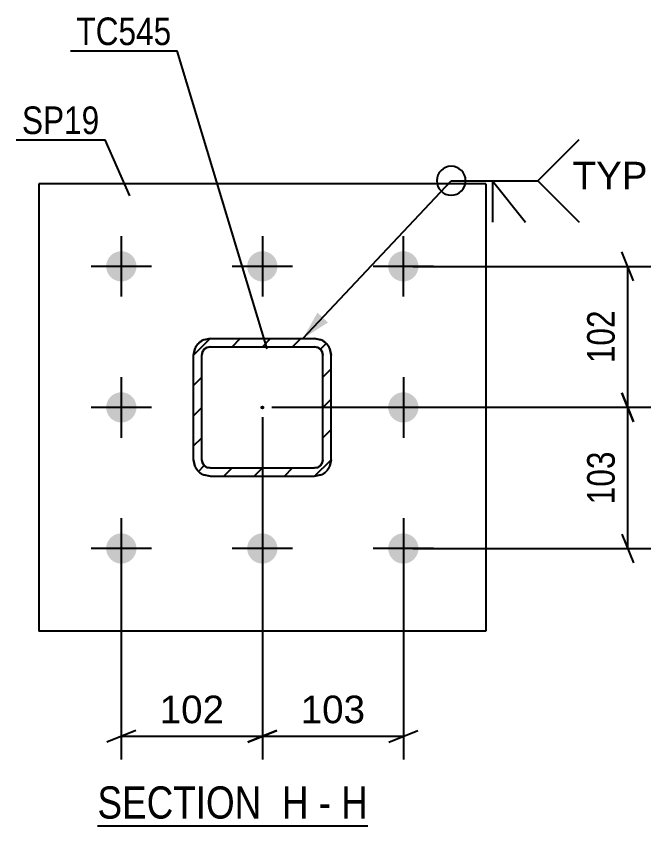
# Model space of a CAD drawing. Header units: millimetres. Extents: x -2250 to 594, y 0 to 1057.
# Drawn here: x -2038.9 to -1972.9, y 448.9 to 533 of the extents above; entities that cross this region are included whole.
import ezdxf

# ---------------------------------------------------------------- set-up
doc = ezdxf.new("R2010")
doc.units = ezdxf.units.MM
doc.linetypes.add('DXK_LINE_DOT2', pattern=[3.9198, 1.9599, -1.9599])
doc.linetypes.add('DXK_LINE_DOT3', pattern=[5.9187, 2.979, -0.9799, 0.9799, -0.9799])
doc.styles.add('Arial', font='ARIAL.TTF', dxfattribs={"height": 0.2})
doc.styles.add('Arial Narrow', font='ARIALN.TTF', dxfattribs={"height": 0.2})

# ---------------------------------------------------------------- blocks, each defined once
blk = doc.blocks.new('Unknown-761553754-17 - 1375')
at = {"color": 6, "linetype": 'Continuous'}
blk.add_line((-2030.407, 448.919), (-2002.336, 448.919), dxfattribs=at)
at = {"color": 0, "linetype": 'Continuous'}
for points in [[(-2012.298, 449.669), (-2012.298, 453.169), (-2030.407, 453.169), (-2030.407, 449.669)], [(-2008.48, 449.669), (-2008.48, 453.169), (-2011.248, 453.169), (-2011.248, 449.669)], [(-2006.155, 449.669), (-2006.155, 453.169), (-2007.43, 453.169), (-2007.43, 449.669)], [(-2002.336, 449.669), (-2002.336, 453.169), (-2005.105, 453.169), (-2005.105, 449.669)]]:
    blk.add_wipeout(points, dxfattribs=at)
at = {"color": 7, "linetype": 'Continuous', "style": 'Arial Narrow'}
for s, height, p in [('SECTION ', 3.3405, (-2030.407, 449.669)), ('H', 3.34, (-2011.248, 449.669)), ('H', 3.34, (-2005.105, 449.669)), ('-', 3.34, (-2007.43, 449.669))]:
    blk.add_text(s, height=height, dxfattribs=at).set_placement(p)
blk = doc.blocks.new('Part-761553754-1522 - 1375')
at = {"linetype": 'Continuous'}
h = blk.add_hatch(dxfattribs=at)
h.set_pattern_fill('', scale=0.7, style=0, pattern_type=0)
h.set_pattern_definition([(45, (-2018.7178, 499.4912), (-1.57154, 1.57154), [])])
h.paths.add_polyline_path([(-2007.861, 499.491), (-2018.718, 499.491), (-2019.374, 499.361), (-2019.93, 498.989), (-2020.302, 498.433), (-2020.432, 497.777), (-2020.432, 486.92), (-2020.301, 486.264), (-2019.93, 485.708), (-2019.374, 485.336), (-2018.718, 485.206), (-2007.86, 485.206), (-2007.204, 485.336), (-2006.648, 485.708), (-2006.277, 486.264), (-2006.146, 486.92), (-2006.146, 497.777), (-2006.277, 498.433), (-2006.648, 498.989), (-2007.205, 499.361)])
h.paths.add_polyline_path([(-2007.069, 498.105), (-2007.004, 497.777), (-2007.003, 486.92), (-2007.069, 486.592), (-2007.254, 486.314), (-2007.532, 486.128), (-2007.86, 486.063), (-2018.718, 486.063), (-2019.046, 486.128), (-2019.324, 486.314), (-2019.51, 486.592), (-2019.575, 486.92), (-2019.575, 497.777), (-2019.51, 498.105), (-2019.324, 498.383), (-2019.046, 498.569), (-2018.718, 498.634), (-2007.861, 498.634), (-2007.533, 498.569), (-2007.255, 498.383)])
blk.add_hatch(color=30, dxfattribs=at).paths.add_polyline_path([(-2013.289, 492.248, -1), (-2013.289, 492.448, -1)])
at = {"color": 7, "linetype": 'DXK_LINE_DOT2'}
for p, q in [((-2019.374, 499.361), (-2018.718, 499.491)), ((-2018.718, 499.491), (-2007.861, 499.491)), ((-2007.861, 499.491), (-2007.205, 499.361)), ((-2020.432, 497.777), (-2020.302, 498.433)), ((-2019.324, 498.383), (-2019.51, 498.105)), ((-2019.046, 498.569), (-2019.324, 498.383)), ((-2018.718, 498.634), (-2019.046, 498.569)), ((-2018.718, 498.634), (-2007.861, 498.634)), ((-2007.533, 498.569), (-2007.861, 498.634)), ((-2007.255, 498.383), (-2007.533, 498.569)), ((-2007.069, 498.105), (-2007.255, 498.383)), ((-2006.277, 498.433), (-2006.146, 497.777)), ((-2020.432, 486.92), (-2020.432, 497.777)), ((-2019.51, 498.105), (-2019.575, 497.777)), ((-2019.575, 486.92), (-2019.575, 497.777)), ((-2007.004, 497.777), (-2007.069, 498.105)), ((-2007.003, 486.92), (-2007.004, 497.777)), ((-2006.146, 486.92), (-2006.146, 497.777)), ((-2020.301, 486.264), (-2020.432, 486.92)), ((-2019.575, 486.92), (-2019.51, 486.592)), ((-2019.51, 486.592), (-2019.324, 486.314)), ((-2007.254, 486.314), (-2007.069, 486.592)), ((-2007.069, 486.592), (-2007.003, 486.92)), ((-2006.146, 486.92), (-2006.277, 486.264)), ((-2019.324, 486.314), (-2019.046, 486.128)), ((-2019.046, 486.128), (-2018.718, 486.063)), ((-2018.718, 486.063), (-2007.861, 486.063)), ((-2007.861, 486.063), (-2007.533, 486.128)), ((-2007.533, 486.128), (-2007.254, 486.314)), ((-2018.718, 485.205), (-2019.374, 485.336)), ((-2018.718, 485.205), (-2007.861, 485.206)), ((-2007.204, 485.336), (-2007.861, 485.206))]:
    blk.add_line(p, q, dxfattribs=at)
at = {"color": 2, "linetype": 'Continuous'}
for p, q in [((-2018.718, 499.491), (-2019.374, 499.361)), ((-2018.718, 499.491), (-2018.718, 499.491)), ((-2018.718, 499.491), (-2007.861, 499.491)), ((-2007.861, 499.491), (-2007.861, 499.491)), ((-2007.205, 499.361), (-2007.861, 499.491)), ((-2020.302, 498.433), (-2020.432, 497.777)), ((-2019.51, 498.105), (-2019.324, 498.383)), ((-2019.324, 498.383), (-2019.046, 498.569)), ((-2019.046, 498.569), (-2018.718, 498.634)), ((-2018.718, 498.634), (-2018.718, 498.634)), ((-2018.718, 498.634), (-2007.861, 498.634)), ((-2007.861, 498.634), (-2007.861, 498.634)), ((-2007.861, 498.634), (-2007.533, 498.569)), ((-2007.533, 498.569), (-2007.255, 498.383)), ((-2007.255, 498.383), (-2007.069, 498.105)), ((-2006.146, 497.777), (-2006.277, 498.433)), ((-2020.432, 497.777), (-2020.432, 497.777)), ((-2020.432, 486.92), (-2020.432, 497.777)), ((-2019.575, 497.777), (-2019.51, 498.105)), ((-2019.575, 497.777), (-2019.575, 497.777)), ((-2019.575, 486.92), (-2019.575, 497.777)), ((-2007.069, 498.105), (-2007.004, 497.777)), ((-2007.004, 497.777), (-2007.004, 497.777)), ((-2007.003, 486.92), (-2007.004, 497.777)), ((-2006.146, 497.777), (-2006.146, 497.777)), ((-2006.146, 486.92), (-2006.146, 497.777)), ((-2020.432, 486.92), (-2020.432, 486.92)), ((-2020.432, 486.92), (-2020.301, 486.264)), ((-2019.575, 486.92), (-2019.575, 486.92)), ((-2019.51, 486.592), (-2019.575, 486.92)), ((-2019.324, 486.314), (-2019.51, 486.592)), ((-2007.069, 486.592), (-2007.254, 486.314)), ((-2007.003, 486.92), (-2007.069, 486.592)), ((-2007.003, 486.92), (-2007.003, 486.92)), ((-2006.277, 486.264), (-2006.146, 486.92)), ((-2006.146, 486.92), (-2006.146, 486.92)), ((-2019.046, 486.128), (-2019.324, 486.314)), ((-2018.718, 486.063), (-2019.046, 486.128)), ((-2018.718, 486.063), (-2018.718, 486.063)), ((-2018.718, 486.063), (-2007.86, 486.063)), ((-2007.86, 486.063), (-2007.861, 486.063)), ((-2007.532, 486.128), (-2007.86, 486.063)), ((-2007.254, 486.314), (-2007.532, 486.128)), ((-2019.374, 485.336), (-2018.718, 485.206)), ((-2018.718, 485.206), (-2018.718, 485.205)), ((-2018.718, 485.206), (-2007.86, 485.206)), ((-2007.86, 485.206), (-2007.861, 485.206)), ((-2007.86, 485.206), (-2007.204, 485.336))]:
    blk.add_line(p, q, dxfattribs=at)
at = {"color": 7, "linetype": 'DXK_LINE_DOT3'}
blk.add_line((-2013.289, 492.348), (-2013.289, 492.348), dxfattribs=at)
at = {"color": 30, "linetype": 'DXK_LINE_DOT3'}
blk.add_line((-2013.289, 492.348), (-2013.289, 492.348), dxfattribs=at)
at = {"color": 30, "linetype": 'Continuous'}
blk.add_circle((-2013.289, 492.348), 0.1, dxfattribs=at)
at = {"color": 7, "linetype": 'DXK_LINE_DOT2'}
for centre, start, end in [((-2018.718, 497.777), 112.50083, 157.50083), ((-2007.861, 497.777), 22.50083, 67.50083), ((-2018.718, 486.92), 202.50083, 247.50083), ((-2007.861, 486.92), 292.50083, 337.50083)]:
    blk.add_arc(centre, 1.714, start, end, dxfattribs=at)
at = {"color": 2, "linetype": 'Continuous'}
for centre, start, end in [((-2018.718, 497.777), 112.50083, 157.50083), ((-2007.861, 497.777), 22.50083, 67.50083), ((-2018.718, 486.92), 202.50083, 247.50083), ((-2007.861, 486.92), 292.50083, 337.50083)]:
    blk.add_arc(centre, 1.714, start, end, dxfattribs=at)
blk = doc.blocks.new('Bolt-761553754-1602 - 1375')
at = {"linetype": 'Continuous'}
for points in [[(-2027.932, 505.42, -1), (-2027.932, 508.562, -1)], [(-2013.289, 505.42, -1), (-2013.289, 508.563, -1)], [(-1998.647, 505.42, -1), (-1998.647, 508.563, -1)], [(-2027.932, 490.777, -1), (-2027.932, 493.92, -1)], [(-1998.646, 490.777, -1), (-1998.646, 493.92, -1)], [(-2027.932, 476.134, -1), (-2027.932, 479.277, -1)], [(-2013.289, 476.134, -1), (-2013.289, 479.277, -1)], [(-1998.646, 476.134, -1), (-1998.646, 479.277, -1)]]:
    blk.add_hatch(color=1, dxfattribs=at).paths.add_polyline_path(points)
at = {"color": 1, "linetype": 'Continuous'}
for p, q in [((-2027.932, 510.134), (-2027.932, 503.848)), ((-2013.289, 510.134), (-2013.289, 503.848)), ((-1998.647, 510.134), (-1998.647, 503.849)), ((-2024.789, 506.991), (-2031.075, 506.991)), ((-2010.147, 506.991), (-2016.432, 506.991)), ((-1995.504, 506.992), (-2001.789, 506.991)), ((-2027.932, 495.491), (-2027.932, 489.205)), ((-1998.646, 495.491), (-1998.646, 489.206)), ((-2024.789, 492.348), (-2031.075, 492.348)), ((-1995.503, 492.349), (-2001.789, 492.349)), ((-2027.932, 480.848), (-2027.932, 474.562)), ((-2013.289, 480.848), (-2013.289, 474.563)), ((-1998.646, 480.849), (-1998.646, 474.563)), ((-2024.789, 477.705), (-2031.075, 477.705)), ((-2010.146, 477.706), (-2016.432, 477.706)), ((-1995.503, 477.706), (-2001.789, 477.706))]:
    blk.add_line(p, q, dxfattribs=at)
blk = doc.blocks.new('Part-761553754-1538 - 1375')
at = {"color": 2, "linetype": 'Continuous'}
for p, q in [((-1990.075, 515.563), (-2036.504, 515.562)), ((-2036.504, 515.562), (-2036.503, 469.134)), ((-1990.075, 515.563), (-1990.075, 469.134)), ((-1990.075, 469.134), (-2036.503, 469.134))]:
    blk.add_line(p, q, dxfattribs=at)
blk = doc.blocks.new('StraightDimension-761553754-1622 - 1375')
at = {"color": 7, "linetype": 'Continuous'}
for p, q in [((-1974.746, 490.868), (-1975.946, 493.868)), ((-2012.289, 492.368), (-1972.946, 492.368)), ((-1975.346, 477.706), (-1975.346, 492.368)), ((-1975.946, 479.206), (-1974.746, 476.206)), ((-1997.646, 477.706), (-1972.946, 477.706))]:
    blk.add_line(p, q, dxfattribs=at)
at = {"color": 0}
blk.add_wipeout([(-1976.096, 488.379), (-1980.296, 488.379), (-1980.296, 481.695), (-1976.096, 481.695)], dxfattribs=at)
at = {"color": 3, "style": 'Arial Narrow'}
blk.add_text('103', height=2.8633, rotation=90.00021, dxfattribs=at).set_placement((-1976.696, 482.295))
blk = doc.blocks.new('StraightDimension-761553754-1635 - 1375')
at = {"color": 7, "linetype": 'Continuous'}
for p, q in [((-1974.746, 505.492), (-1975.946, 508.492)), ((-1997.647, 506.992), (-1972.946, 506.992)), ((-1975.346, 492.368), (-1975.346, 506.992)), ((-1975.946, 493.868), (-1974.746, 490.868)), ((-2012.289, 492.368), (-1972.946, 492.368))]:
    blk.add_line(p, q, dxfattribs=at)
at = {"color": 0}
blk.add_wipeout([(-1976.096, 503.022), (-1980.296, 503.022), (-1980.296, 496.338), (-1976.096, 496.338)], dxfattribs=at)
at = {"color": 3, "style": 'Arial Narrow'}
blk.add_text('102', height=2.8633, rotation=90.00021, dxfattribs=at).set_placement((-1976.696, 496.938))
blk = doc.blocks.new('StraightDimension-761553754-1645 - 1375')
at = {"color": 7, "linetype": 'Continuous'}
for p, q in [((-2013.289, 491.348), (-2013.289, 455.817)), ((-2027.932, 476.705), (-2027.932, 455.817)), ((-2026.432, 458.817), (-2029.432, 457.617)), ((-2027.932, 458.217), (-2013.289, 458.217)), ((-2014.789, 457.617), (-2011.789, 458.817))]:
    blk.add_line(p, q, dxfattribs=at)
at = {"color": 0}
blk.add_wipeout([(-2016.675, 458.967), (-2016.675, 463.167), (-2024.546, 463.167), (-2024.546, 458.967)], dxfattribs=at)
at = {"color": 3, "style": 'Arial'}
blk.add_text('102', height=2.8652, dxfattribs=at).set_placement((-2023.946, 459.567))
blk = doc.blocks.new('StraightDimension-761553754-1656 - 1375')
at = {"color": 7, "linetype": 'Continuous'}
for p, q in [((-2013.289, 491.348), (-2013.289, 455.817)), ((-1998.646, 476.706), (-1998.646, 455.817)), ((-2011.789, 458.817), (-2014.789, 457.617)), ((-2013.289, 458.217), (-1998.646, 458.217)), ((-2000.146, 457.617), (-1997.146, 458.817))]:
    blk.add_line(p, q, dxfattribs=at)
at = {"color": 0}
blk.add_wipeout([(-2002.032, 458.967), (-2002.032, 463.167), (-2009.903, 463.167), (-2009.903, 458.967)], dxfattribs=at)
at = {"color": 3, "style": 'Arial'}
blk.add_text('103', height=2.8652, dxfattribs=at).set_placement((-2009.303, 459.567))
blk = doc.blocks.new('Mark-761553754-1534 - 1375')
at = {"color": 30, "linetype": 'Continuous'}
for p in [(-2038.851, 520.123), (-2027.041, 514.302)]:
    blk.add_line(p, (-2029.612, 520.123), dxfattribs=at)
at = {"color": 0}
blk.add_wipeout([(-2030.212, 520.723), (-2030.212, 523.723), (-2038.251, 523.723), (-2038.251, 520.723)], dxfattribs=at)
blk.add_wipeout([(-2030.212, 520.723), (-2030.212, 523.723), (-2038.251, 523.723), (-2038.251, 520.723)], dxfattribs=at)
at = {"color": 3, "style": 'Arial Narrow'}
blk.add_text('SP19', height=2.8633, dxfattribs=at).set_placement((-2038.251, 520.723))
blk = doc.blocks.new('Mark-761553754-1517 - 1375')
at = {"color": 30, "linetype": 'Continuous'}
for p in [(-2033.198, 529.357), (-2012.789, 498.437)]:
    blk.add_line(p, (-2022.134, 529.357), dxfattribs=at)
at = {"color": 0}
blk.add_wipeout([(-2022.734, 529.957), (-2022.734, 532.957), (-2032.598, 532.957), (-2032.598, 529.957)], dxfattribs=at)
blk.add_wipeout([(-2022.734, 529.957), (-2022.734, 532.957), (-2032.598, 532.957), (-2032.598, 529.957)], dxfattribs=at)
at = {"color": 3, "style": 'Arial Narrow'}
blk.add_text('TC545', height=2.8633, dxfattribs=at).set_placement((-2032.598, 529.957))
blk = doc.blocks.new('WeldMark-761553754-1665 - 1375')
at = {"linetype": 'Continuous'}
blk.add_hatch(color=30, dxfattribs=at).paths.add_polyline_path([(-2006.475, 501.164), (-2009.076, 499.491), (-2007.568, 502.191)])
at = {"color": 30, "linetype": 'Continuous'}
for p, q in [((-2009.076, 499.491), (-1993.674, 515.879)), ((-1993.674, 515.879), (-1984.674, 515.879))]:
    blk.add_line(p, q, dxfattribs=at)
at = {"color": 3, "linetype": 'Continuous'}
for q in [(-1985.959, 511.593), (-1989.388, 511.593)]:
    blk.add_line((-1989.388, 515.879), q, dxfattribs=at)
for start, end in [(90, 270), (270, 90)]:
    blk.add_arc((-1993.674, 515.879), 1.5, start, end, dxfattribs=at)
at = {"color": 0, "linetype": 'Continuous'}
blk.add_wipeout([(-1973.298, 514.979), (-1973.298, 517.979), (-1981.074, 517.979), (-1981.074, 514.979)], dxfattribs=at)
blk.add_wipeout([(-1973.298, 514.979), (-1973.298, 517.979), (-1981.074, 517.979), (-1981.074, 514.979)], dxfattribs=at)
at = {"color": 3, "linetype": 'Continuous'}
for q in [(-1980.388, 520.165), (-1980.388, 511.593)]:
    blk.add_line((-1984.674, 515.879), q, dxfattribs=at)
at = {"color": 3, "linetype": 'Continuous', "style": 'Arial'}
blk.add_text('TYP', height=2.8652, dxfattribs=at).set_placement((-1981.074, 514.979))

msp = doc.modelspace()

# ---------------------------------------------------------------- block references
for name in ['Part-761553754-1538 - 1375', 'Bolt-761553754-1602 - 1375', 'Part-761553754-1522 - 1375', 'Unknown-761553754-17 - 1375']:
    msp.add_blockref(name, (0, 0))

# ---------------------------------------------------------------- next in the draw order: block references
for name in ['Mark-761553754-1534 - 1375', 'StraightDimension-761553754-1622 - 1375']:
    msp.add_blockref(name, (0, 0))

# ---------------------------------------------------------------- next in the draw order: block references
for name in ['Mark-761553754-1517 - 1375', 'StraightDimension-761553754-1635 - 1375']:
    msp.add_blockref(name, (0, 0))

# ---------------------------------------------------------------- next in the draw order: block references
for name in ['WeldMark-761553754-1665 - 1375', 'StraightDimension-761553754-1645 - 1375']:
    msp.add_blockref(name, (0, 0))

# ---------------------------------------------------------------- next in the draw order: block references
msp.add_blockref('StraightDimension-761553754-1656 - 1375', (0, 0))

doc.saveas('drawing.dxf')
